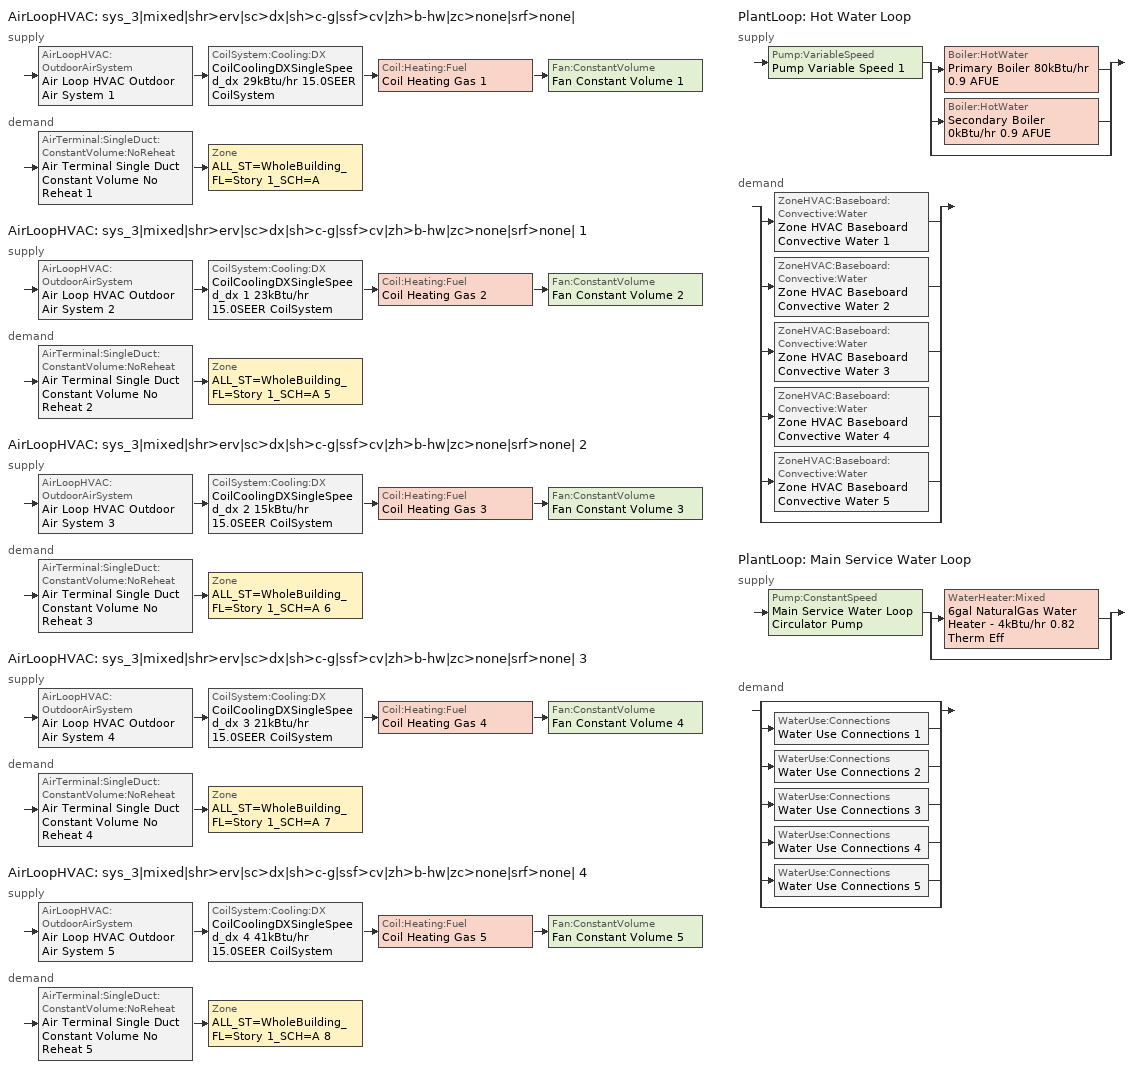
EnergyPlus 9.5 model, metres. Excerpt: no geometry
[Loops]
AirLoopHVAC 'sys_3|mixed|shr>erv|sc>dx|sh>c-g|ssf>cv|zh>b-hw|zc>none|srf>none|'
 supply: AirLoopHVAC:OutdoorAirSystem 'Air Loop HVAC Outdoor Air System 1' > CoilSystem:Cooling:DX 'CoilCoolingDXSingleSpeed_dx 29kBtu/hr 15.0SEER CoilSystem' > Coil:Heating:Fuel 'Coil Heating Gas 1' > Fan:ConstantVolume 'Fan Constant Volume 1'
 demand: AirTerminal:SingleDuct:ConstantVolume:NoReheat 'Air Terminal Single Duct Constant Volume No Reheat 1' > Zone 'ALL_ST=WholeBuilding_FL=Story 1_SCH=A'
AirLoopHVAC 'sys_3|mixed|shr>erv|sc>dx|sh>c-g|ssf>cv|zh>b-hw|zc>none|srf>none| 1'
 supply: AirLoopHVAC:OutdoorAirSystem 'Air Loop HVAC Outdoor Air System 2' > CoilSystem:Cooling:DX 'CoilCoolingDXSingleSpeed_dx 1 23kBtu/hr 15.0SEER CoilSystem' > Coil:Heating:Fuel 'Coil Heating Gas 2' > Fan:ConstantVolume 'Fan Constant Volume 2'
 demand: AirTerminal:SingleDuct:ConstantVolume:NoReheat 'Air Terminal Single Duct Constant Volume No Reheat 2' > Zone 'ALL_ST=WholeBuilding_FL=Story 1_SCH=A 5'
AirLoopHVAC 'sys_3|mixed|shr>erv|sc>dx|sh>c-g|ssf>cv|zh>b-hw|zc>none|srf>none| 2'
 supply: AirLoopHVAC:OutdoorAirSystem 'Air Loop HVAC Outdoor Air System 3' > CoilSystem:Cooling:DX 'CoilCoolingDXSingleSpeed_dx 2 15kBtu/hr 15.0SEER CoilSystem' > Coil:Heating:Fuel 'Coil Heating Gas 3' > Fan:ConstantVolume 'Fan Constant Volume 3'
 demand: AirTerminal:SingleDuct:ConstantVolume:NoReheat 'Air Terminal Single Duct Constant Volume No Reheat 3' > Zone 'ALL_ST=WholeBuilding_FL=Story 1_SCH=A 6'
AirLoopHVAC 'sys_3|mixed|shr>erv|sc>dx|sh>c-g|ssf>cv|zh>b-hw|zc>none|srf>none| 3'
 supply: AirLoopHVAC:OutdoorAirSystem 'Air Loop HVAC Outdoor Air System 4' > CoilSystem:Cooling:DX 'CoilCoolingDXSingleSpeed_dx 3 21kBtu/hr 15.0SEER CoilSystem' > Coil:Heating:Fuel 'Coil Heating Gas 4' > Fan:ConstantVolume 'Fan Constant Volume 4'
 demand: AirTerminal:SingleDuct:ConstantVolume:NoReheat 'Air Terminal Single Duct Constant Volume No Reheat 4' > Zone 'ALL_ST=WholeBuilding_FL=Story 1_SCH=A 7'
AirLoopHVAC 'sys_3|mixed|shr>erv|sc>dx|sh>c-g|ssf>cv|zh>b-hw|zc>none|srf>none| 4'
 supply: AirLoopHVAC:OutdoorAirSystem 'Air Loop HVAC Outdoor Air System 5' > CoilSystem:Cooling:DX 'CoilCoolingDXSingleSpeed_dx 4 41kBtu/hr 15.0SEER CoilSystem' > Coil:Heating:Fuel 'Coil Heating Gas 5' > Fan:ConstantVolume 'Fan Constant Volume 5'
 demand: AirTerminal:SingleDuct:ConstantVolume:NoReheat 'Air Terminal Single Duct Constant Volume No Reheat 5' > Zone 'ALL_ST=WholeBuilding_FL=Story 1_SCH=A 8'
PlantLoop 'Hot Water Loop'
 supply: Pump:VariableSpeed 'Pump Variable Speed 1' > split
  | Boiler:HotWater 'Primary Boiler 80kBtu/hr 0.9 AFUE'
  | Boiler:HotWater 'Secondary Boiler 0kBtu/hr 0.9 AFUE'
  | bypass
 demand: split
  | ZoneHVAC:Baseboard:Convective:Water 'Zone HVAC Baseboard Convective Water 1'
  | ZoneHVAC:Baseboard:Convective:Water 'Zone HVAC Baseboard Convective Water 2'
  | ZoneHVAC:Baseboard:Convective:Water 'Zone HVAC Baseboard Convective Water 3'
  | ZoneHVAC:Baseboard:Convective:Water 'Zone HVAC Baseboard Convective Water 4'
  | ZoneHVAC:Baseboard:Convective:Water 'Zone HVAC Baseboard Convective Water 5'
  | bypass
PlantLoop 'Main Service Water Loop'
 supply: Pump:ConstantSpeed 'Main Service Water Loop Circulator Pump' > split
  | WaterHeater:Mixed '6gal NaturalGas Water Heater - 4kBtu/hr 0.82 Therm Eff'
  | bypass
 demand: split
  | bypass
  | WaterUse:Connections 'Water Use Connections 1'
  | WaterUse:Connections 'Water Use Connections 2'
  | WaterUse:Connections 'Water Use Connections 3'
  | WaterUse:Connections 'Water Use Connections 4'
  | WaterUse:Connections 'Water Use Connections 5'
  | bypass
[ZoneControl:Thermostat] Temperature Difference Between Cutout And Setpoint {deltaC}=0
Name | Zone or ZoneList | Control Type Schedule | Control 1
ALL_ST=WholeBuilding_FL=Story 1_SCH=A Thermostat | ALL_ST=WholeBuilding_FL=Story 1_SCH=A | ALL_ST=WholeBuilding_FL=Story 1_SCH=A Thermostat Schedule | Office WholeBuilding Thermostat 11
ALL_ST=WholeBuilding_FL=Story 1_SCH=A 5 Thermostat | ALL_ST=WholeBuilding_FL=Story 1_SCH=A 5 | ALL_ST=WholeBuilding_FL=Story 1_SCH=A 5 Thermostat Schedule | Office WholeBuilding Thermostat 12
ALL_ST=WholeBuilding_FL=Story 1_SCH=A 6 Thermostat | ALL_ST=WholeBuilding_FL=Story 1_SCH=A 6 | ALL_ST=WholeBuilding_FL=Story 1_SCH=A 6 Thermostat Schedule | Office WholeBuilding Thermostat 13
ALL_ST=WholeBuilding_FL=Story 1_SCH=A 7 Thermostat | ALL_ST=WholeBuilding_FL=Story 1_SCH=A 7 | ALL_ST=WholeBuilding_FL=Story 1_SCH=A 7 Thermostat Schedule | Office WholeBuilding Thermostat 14
ALL_ST=WholeBuilding_FL=Story 1_SCH=A 8 Thermostat | ALL_ST=WholeBuilding_FL=Story 1_SCH=A 8 | ALL_ST=WholeBuilding_FL=Story 1_SCH=A 8 Thermostat Schedule | Office WholeBuilding Thermostat 15
[ThermostatSetpoint:DualSetpoint] Heating Setpoint Temperature Schedule=NECB-A-Thermostat Setpoint-Heating; Cooling Setpoint Temperature Schedule=NECB-A-Thermostat Setpoint-Cooling
Office WholeBuilding Thermostat 11; Office WholeBuilding Thermostat 12; Office WholeBuilding Thermostat 13; Office WholeBuilding Thermostat 14; Office WholeBuilding Thermostat 15
[AirTerminal:SingleDuct:ConstantVolume:NoReheat] Availability Schedule=Always On Discrete; Maximum Air Flow Rate {m3/s}=AutoSize
Air Terminal Single Duct Constant Volume No Reheat 1; Air Terminal Single Duct Constant Volume No Reheat 2; Air Terminal Single Duct Constant Volume No Reheat 3; Air Terminal Single Duct Constant Volume No Reheat 4; Air Terminal Single Duct Constant Volume No Reheat 5
[ZoneHVAC:Baseboard:Convective:Water] Availability Schedule=Always On Discrete; Heating Design Capacity Method=HeatingDesignCapacity; Heating Design Capacity {W}=Autosize; Heating Design Capacity Per Floor Area {W/m2}=0; Fraction of Autosized Heating Design Capacity=0.8; U-Factor Times Area Value {W/K}=Autosize; Maximum Water Flow Rate {m3/s}=Autosize; Convergence Tolerance=0.001
Zone HVAC Baseboard Convective Water 1; Zone HVAC Baseboard Convective Water 2; Zone HVAC Baseboard Convective Water 3; Zone HVAC Baseboard Convective Water 4; Zone HVAC Baseboard Convective Water 5
[Zone equipment]
ALL_ST=WholeBuilding_FL=Story 1_SCH=A: Air Terminal Single Duct Constant Volume No Reheat 1, Zone HVAC Baseboard Convective Water 1
ALL_ST=WholeBuilding_FL=Story 1_SCH=A 5: Air Terminal Single Duct Constant Volume No Reheat 2, Zone HVAC Baseboard Convective Water 2
ALL_ST=WholeBuilding_FL=Story 1_SCH=A 6: Air Terminal Single Duct Constant Volume No Reheat 3, Zone HVAC Baseboard Convective Water 3
ALL_ST=WholeBuilding_FL=Story 1_SCH=A 7: Air Terminal Single Duct Constant Volume No Reheat 4, Zone HVAC Baseboard Convective Water 4
ALL_ST=WholeBuilding_FL=Story 1_SCH=A 8: Air Terminal Single Duct Constant Volume No Reheat 5, Zone HVAC Baseboard Convective Water 5
[Sizing:Zone] Zone Cooling Design Supply Air Temperature Input Method=TemperatureDifference; Zone Cooling Design Supply Air Temperature {C}=14; Zone Cooling Design Supply Air Temperature Difference {deltaC}=11; Zone Heating Design Supply Air Temperature Input Method=TemperatureDifference; Zone Heating Design Supply Air Temperature {C}=40; Zone Heating Design Supply Air Temperature Difference {deltaC}=21; Zone Cooling Design Supply Air Humidity Ratio {kgWater/kgDryAir}=0.0085; Zone Heating Design Supply Air Humidity Ratio {kgWater/kgDryAir}=0.008; Design Specification Outdoor Air Object=Office WholeBuilding Ventilation; Zone Heating Sizing Factor=1.3; Zone Cooling Sizing Factor=1.1; Cooling Design Air Flow Method=DesignDay; Cooling Design Air Flow Rate {m3/s}=0; Cooling Minimum Air Flow per Zone Floor Area {m3/s-m2}=0.000762; Cooling Minimum Air Flow {m3/s}=0; Cooling Minimum Air Flow Fraction=0; Heating Design Air Flow Method=DesignDay; Heating Design Air Flow Rate {m3/s}=0; Heating Maximum Air Flow per Zone Floor Area {m3/s-m2}=0.002032; Heating Maximum Air Flow {m3/s}=0.141576; Heating Maximum Air Flow Fraction=0.3; Account for Dedicated Outdoor Air System=No
ALL_ST=WholeBuilding_FL=Story 1_SCH=A; ALL_ST=WholeBuilding_FL=Story 1_SCH=A 5; ALL_ST=WholeBuilding_FL=Story 1_SCH=A 6; ALL_ST=WholeBuilding_FL=Story 1_SCH=A 7; ALL_ST=WholeBuilding_FL=Story 1_SCH=A 8
[Controller:MechanicalVentilation] Demand Controlled Ventilation=No; System Outdoor Air Method=ZoneSum; Design Specification Outdoor Air Object Name 1=Office WholeBuilding Ventilation
Name | Availability Schedule | Zone or ZoneList Name 1
Controller Mechanical Ventilation 1 | sys_3|mixed|shr>none|sc>dx|sh>c-g|ssf>cv|zh>b-hw|zc>none|srf>none| Occ Sch | ALL_ST=WholeBuilding_FL=Story 1_SCH=A
Controller Mechanical Ventilation 2 | sys_3|mixed|shr>none|sc>dx|sh>c-g|ssf>cv|zh>b-hw|zc>none|srf>none| 1 Occ Sch | ALL_ST=WholeBuilding_FL=Story 1_SCH=A 5
Controller Mechanical Ventilation 3 | sys_3|mixed|shr>none|sc>dx|sh>c-g|ssf>cv|zh>b-hw|zc>none|srf>none| 2 Occ Sch | ALL_ST=WholeBuilding_FL=Story 1_SCH=A 6
Controller Mechanical Ventilation 4 | sys_3|mixed|shr>none|sc>dx|sh>c-g|ssf>cv|zh>b-hw|zc>none|srf>none| 3 Occ Sch | ALL_ST=WholeBuilding_FL=Story 1_SCH=A 7
Controller Mechanical Ventilation 5 | sys_3|mixed|shr>none|sc>dx|sh>c-g|ssf>cv|zh>b-hw|zc>none|srf>none| 4 Occ Sch | ALL_ST=WholeBuilding_FL=Story 1_SCH=A 8
[DesignSpecification:OutdoorAir]
Office WholeBuilding Ventilation: Outdoor Air Method=Sum; Outdoor Air Flow per Person {m3/s-person}=0.00235974; Outdoor Air Flow per Zone Floor Area {m3/s-m2}=0.0003048; Outdoor Air Flow per Zone {m3/s}=0; Outdoor Air Flow Air Changes per Hour {1/hr}=0
[AirLoopHVAC] Design Supply Air Flow Rate {m3/s}=AutoSize; Design Return Air Flow Fraction of Supply Air Flow=1
sys_3|mixed|shr>erv|sc>dx|sh>c-g|ssf>cv|zh>b-hw|zc>none|srf>none|; sys_3|mixed|shr>erv|sc>dx|sh>c-g|ssf>cv|zh>b-hw|zc>none|srf>none| 1; sys_3|mixed|shr>erv|sc>dx|sh>c-g|ssf>cv|zh>b-hw|zc>none|srf>none| 2; sys_3|mixed|shr>erv|sc>dx|sh>c-g|ssf>cv|zh>b-hw|zc>none|srf>none| 3; sys_3|mixed|shr>erv|sc>dx|sh>c-g|ssf>cv|zh>b-hw|zc>none|srf>none| 4
[Sizing:System] Type of Load to Size On=Sensible; Design Outdoor Air Flow Rate {m3/s}=Autosize; Central Heating Maximum System Air Flow Ratio=1; Preheat Design Temperature {C}=7; Preheat Design Humidity Ratio {kgWater/kgDryAir}=0.008; Precool Design Temperature {C}=13; Precool Design Humidity Ratio {kgWater/kgDryAir}=0.008; Central Cooling Design Supply Air Temperature {C}=13; Central Heating Design Supply Air Temperature {C}=43; Type of Zone Sum to Use=NonCoincident; 100% Outdoor Air in Cooling=No; 100% Outdoor Air in Heating=No; Central Cooling Design Supply Air Humidity Ratio {kgWater/kgDryAir}=0.0085; Central Heating Design Supply Air Humidity Ratio {kgWater/kgDryAir}=0.008; Cooling Supply Air Flow Rate Method=DesignDay; Cooling Supply Air Flow Rate {m3/s}=0; Cooling Supply Air Flow Rate Per Floor Area {m3/s-m2}=0.00996765; Cooling Fraction of Autosized Cooling Supply Air Flow Rate=1; Cooling Supply Air Flow Rate Per Unit Cooling Capacity {m3/s-W}=3.94755e-05; Heating Supply Air Flow Rate Method=DesignDay; Heating Supply Air Flow Rate {m3/s}=0; Heating Supply Air Flow Rate Per Floor Area {m3/s-m2}=0.00996765; Heating Fraction of Autosized Heating Supply Air Flow Rate=1; Heating Fraction of Autosized Cooling Supply Air Flow Rate=1; Heating Supply Air Flow Rate Per Unit Heating Capacity {m3/s-W}=3.15882e-05; System Outdoor Air Method=ZoneSum; Zone Maximum Outdoor Air Fraction=1; Cooling Design Capacity Method=CoolingDesignCapacity; Cooling Design Capacity {W}=Autosize; Cooling Design Capacity Per Floor Area {W/m2}=234.7; Fraction of Autosized Cooling Design Capacity=1; Heating Design Capacity Method=HeatingDesignCapacity; Heating Design Capacity {W}=Autosize; Heating Design Capacity Per Floor Area {W/m2}=157; Fraction of Autosized Heating Design Capacity=1; Central Cooling Capacity Control Method=OnOff
sys_3|mixed|shr>erv|sc>dx|sh>c-g|ssf>cv|zh>b-hw|zc>none|srf>none|; sys_3|mixed|shr>erv|sc>dx|sh>c-g|ssf>cv|zh>b-hw|zc>none|srf>none| 1; sys_3|mixed|shr>erv|sc>dx|sh>c-g|ssf>cv|zh>b-hw|zc>none|srf>none| 2; sys_3|mixed|shr>erv|sc>dx|sh>c-g|ssf>cv|zh>b-hw|zc>none|srf>none| 3; sys_3|mixed|shr>erv|sc>dx|sh>c-g|ssf>cv|zh>b-hw|zc>none|srf>none| 4
[Controller:OutdoorAir] Minimum Outdoor Air Flow Rate {m3/s}=Autosize; Maximum Outdoor Air Flow Rate {m3/s}=Autosize; Economizer Control Type=NoEconomizer; Economizer Control Action Type=ModulateFlow; Economizer Maximum Limit Dry-Bulb Temperature {C}=28; Economizer Maximum Limit Enthalpy {J/kg}=64000; Economizer Minimum Limit Dry-Bulb Temperature {C}=-100; Lockout Type=NoLockout; Minimum Limit Type=FixedMinimum; High Humidity Control=No; Control High Indoor Humidity Based on Outdoor Humidity Ratio=Yes; Heat Recovery Bypass Control Type=BypassWhenOAFlowGreaterThanMinimum
Name | Minimum Outdoor Air Schedule | Mechanical Ventilation Controller
Controller Outdoor Air 1 | sys_3|mixed|shr>none|sc>dx|sh>c-g|ssf>cv|zh>b-hw|zc>none|srf>none| Occ Sch | Controller Mechanical Ventilation 1
Controller Outdoor Air 2 | sys_3|mixed|shr>none|sc>dx|sh>c-g|ssf>cv|zh>b-hw|zc>none|srf>none| 1 Occ Sch | Controller Mechanical Ventilation 2
Controller Outdoor Air 3 | sys_3|mixed|shr>none|sc>dx|sh>c-g|ssf>cv|zh>b-hw|zc>none|srf>none| 2 Occ Sch | Controller Mechanical Ventilation 3
Controller Outdoor Air 4 | sys_3|mixed|shr>none|sc>dx|sh>c-g|ssf>cv|zh>b-hw|zc>none|srf>none| 3 Occ Sch | Controller Mechanical Ventilation 4
Controller Outdoor Air 5 | sys_3|mixed|shr>none|sc>dx|sh>c-g|ssf>cv|zh>b-hw|zc>none|srf>none| 4 Occ Sch | Controller Mechanical Ventilation 5
[HeatExchanger:AirToAir:SensibleAndLatent] Availability Schedule=Always On Discrete; Nominal Supply Air Flow Rate {m3/s}=Autosize; Sensible Effectiveness at 100% Heating Air Flow=0.5; Latent Effectiveness at 100% Heating Air Flow=0.5; Sensible Effectiveness at 75% Heating Air Flow=0.5; Latent Effectiveness at 75% Heating Air Flow=0.5; Sensible Effectiveness at 100% Cooling Air Flow=0.5; Latent Effectiveness at 100% Cooling Air Flow=0.5; Sensible Effectiveness at 75% Cooling Air Flow=0.5; Latent Effectiveness at 75% Cooling Air Flow=0.5; Supply Air Outlet Temperature Control=Yes; Heat Exchanger Type=Rotary; Frost Control Type=ExhaustOnly; Threshold Temperature {C}=-23.3; Initial Defrost Time Fraction=0.167; Rate of Defrost Time Fraction Increase {1/K}=1.44; Economizer Lockout=Yes
Name | Nominal Electric Power {W}
sys_3|mixed|shr>none|sc>dx|sh>c-g|ssf>cv|zh>b-hw|zc>none|srf>none| ERV; sys_3|mixed|shr>none|sc>dx|sh>c-g|ssf>cv|zh>b-hw|zc>none|srf>none| 2 ERV | 59.0766
sys_3|mixed|shr>none|sc>dx|sh>c-g|ssf>cv|zh>b-hw|zc>none|srf>none| 1 ERV; sys_3|mixed|shr>none|sc>dx|sh>c-g|ssf>cv|zh>b-hw|zc>none|srf>none| 3 ERV | 53.7721
sys_3|mixed|shr>none|sc>dx|sh>c-g|ssf>cv|zh>b-hw|zc>none|srf>none| 4 ERV | 110.236
[SetpointManager:OutdoorAirPretreat] Control Variable=Temperature; Minimum Setpoint Temperature {C}=-99; Maximum Setpoint Temperature {C}=99; Minimum Setpoint Humidity Ratio {kgWater/kgDryAir}=1e-05; Maximum Setpoint Humidity Ratio {kgWater/kgDryAir}=1
Setpoint Manager Outdoor Air Pretreat 1; Setpoint Manager Outdoor Air Pretreat 2; Setpoint Manager Outdoor Air Pretreat 3; Setpoint Manager Outdoor Air Pretreat 4; Setpoint Manager Outdoor Air Pretreat 5
[SetpointManager:MixedAir] Control Variable=Temperature
Node 28 OS Default SPM; Node 27 OS Default SPM; Node 26 OS Default SPM; Node 41 OS Default SPM; Node 40 OS Default SPM; Node 39 OS Default SPM; Node 55 OS Default SPM; Node 54 OS Default SPM; Node 53 OS Default SPM; Node 69 OS Default SPM; Node 68 OS Default SPM; Node 67 OS Default SPM; Node 83 OS Default SPM; Node 82 OS Default SPM; Node 81 OS Default SPM
[CoilSystem:Cooling:DX] Availability Schedule=Always On Discrete
Name | Cooling Coil
CoilCoolingDXSingleSpeed_dx 29kBtu/hr 15.0SEER CoilSystem | CoilCoolingDXSingleSpeed_dx 29kBtu/hr 15.0SEER
CoilCoolingDXSingleSpeed_dx 1 23kBtu/hr 15.0SEER CoilSystem | CoilCoolingDXSingleSpeed_dx 1 23kBtu/hr 15.0SEER
CoilCoolingDXSingleSpeed_dx 2 15kBtu/hr 15.0SEER CoilSystem | CoilCoolingDXSingleSpeed_dx 2 15kBtu/hr 15.0SEER
CoilCoolingDXSingleSpeed_dx 3 21kBtu/hr 15.0SEER CoilSystem | CoilCoolingDXSingleSpeed_dx 3 21kBtu/hr 15.0SEER
CoilCoolingDXSingleSpeed_dx 4 41kBtu/hr 15.0SEER CoilSystem | CoilCoolingDXSingleSpeed_dx 4 41kBtu/hr 15.0SEER
[Coil:Cooling:DX:SingleSpeed] Availability Schedule=Always On Discrete; Gross Rated Total Cooling Capacity {W}=Autosize; Gross Rated Sensible Heat Ratio=Autosize; Gross Rated Cooling COP {W/W}=4.31058; Rated Air Flow Rate {m3/s}=Autosize; Rated Evaporator Fan Power Per Volume Flow Rate {W/(m3/s)}=773.3; Total Cooling Capacity Function of Temperature Curve=DXCOOL-NECB2011-REF-CAPFT; Total Cooling Capacity Function of Flow Fraction Curve=DXCOOL-NECB2011-REF-CAPFFLOW; Energy Input Ratio Function of Temperature Curve=DXCOOL-NECB2011-REF-COOLEIRFT; Energy Input Ratio Function of Flow Fraction Curve=DXCOOL-NECB2011-REF-COOLEIRFFLOW; Part Load Fraction Correlation Curve=DXCOOL-NECB2011-REF-COOLPLFFPLR; Minimum Outdoor Dry-Bulb Temperature for Compressor Operation {C}=-25; Condenser Type=AirCooled; Evaporative Condenser Effectiveness=0; Evaporative Condenser Air Flow Rate {m3/s}=Autosize; Evaporative Condenser Pump Rated Power Consumption {W}=Autosize; Crankcase Heater Capacity {W}=0; Maximum Outdoor Dry-Bulb Temperature for Crankcase Heater Operation {C}=0; Basin Heater Capacity {W/K}=0; Basin Heater Setpoint Temperature {C}=10
CoilCoolingDXSingleSpeed_dx 29kBtu/hr 15.0SEER; CoilCoolingDXSingleSpeed_dx 1 23kBtu/hr 15.0SEER; CoilCoolingDXSingleSpeed_dx 2 15kBtu/hr 15.0SEER; CoilCoolingDXSingleSpeed_dx 3 21kBtu/hr 15.0SEER; CoilCoolingDXSingleSpeed_dx 4 41kBtu/hr 15.0SEER
[Coil:Heating:Fuel] Availability Schedule=Always On Discrete; Fuel Type=NaturalGas; Burner Efficiency=0.95; Nominal Capacity {W}=AutoSize; Parasitic Electric Load {W}=0; Part Load Fraction Correlation Curve=FURNACE-EFFPLR-NECB2011; Parasitic Fuel Load {W}=0
Coil Heating Gas 1; Coil Heating Gas 2; Coil Heating Gas 3; Coil Heating Gas 4; Coil Heating Gas 5
[Fan:ConstantVolume] Fan Total Efficiency=0.39975; Pressure Rise {Pa}=640; Maximum Flow Rate {m3/s}=AutoSize; Motor Efficiency=0.615; Motor In Airstream Fraction=1
Name | Availability Schedule
Fan Constant Volume 1 | sys_3|mixed|shr>none|sc>dx|sh>c-g|ssf>cv|zh>b-hw|zc>none|srf>none| Occ Sch
Fan Constant Volume 2 | sys_3|mixed|shr>none|sc>dx|sh>c-g|ssf>cv|zh>b-hw|zc>none|srf>none| 1 Occ Sch
Fan Constant Volume 3 | sys_3|mixed|shr>none|sc>dx|sh>c-g|ssf>cv|zh>b-hw|zc>none|srf>none| 2 Occ Sch
Fan Constant Volume 4 | sys_3|mixed|shr>none|sc>dx|sh>c-g|ssf>cv|zh>b-hw|zc>none|srf>none| 3 Occ Sch
Fan Constant Volume 5 | sys_3|mixed|shr>none|sc>dx|sh>c-g|ssf>cv|zh>b-hw|zc>none|srf>none| 4 Occ Sch
[SetpointManager:SingleZone:Reheat] Control Variable=Temperature; Minimum Supply Air Temperature {C}=13; Maximum Supply Air Temperature {C}=43
Name | Control Zone
Setpoint Manager Single Zone Reheat 1 | ALL_ST=WholeBuilding_FL=Story 1_SCH=A
Setpoint Manager Single Zone Reheat 2 | ALL_ST=WholeBuilding_FL=Story 1_SCH=A 5
Setpoint Manager Single Zone Reheat 3 | ALL_ST=WholeBuilding_FL=Story 1_SCH=A 6
Setpoint Manager Single Zone Reheat 4 | ALL_ST=WholeBuilding_FL=Story 1_SCH=A 7
Setpoint Manager Single Zone Reheat 5 | ALL_ST=WholeBuilding_FL=Story 1_SCH=A 8
[PlantLoop] Fluid Type=Water; Maximum Loop Flow Rate {m3/s}=Autosize; Minimum Loop Flow Rate {m3/s}=0; Plant Loop Volume {m3}=Autocalculate; Load Distribution Scheme=Optimal; Plant Loop Demand Calculation Scheme=SingleSetpoint
Name | Plant Equipment Operation Scheme | Maximum Loop Temperature {C} | Minimum Loop Temperature {C}
Hot Water Loop | Hot Water Loop Operation Schemes | 100 | 0
Main Service Water Loop | Main Service Water Loop Operation Schemes | 60 | 10
[Sizing:Plant] Loop Type=Heating; Sizing Option=NonCoincident; Zone Timesteps in Averaging Window=1; Coincident Sizing Factor Mode=None
Name | Design Loop Exit Temperature {C} | Loop Design Temperature Difference {deltaC}
Hot Water Loop | 82 | 16
Main Service Water Loop | 60 | 5
[Pump:VariableSpeed]
Pump Variable Speed 1: Design Maximum Flow Rate {m3/s}=Autosize; Design Pump Head {Pa}=179352; Design Power Consumption {W}=Autosize; Motor Efficiency=0.855; Fraction of Motor Inefficiencies to Fluid Stream=0; Coefficient 1 of the Part Load Performance Curve=0; Coefficient 2 of the Part Load Performance Curve=1; Coefficient 3 of the Part Load Performance Curve=0; Coefficient 4 of the Part Load Performance Curve=0; Design Minimum Flow Rate {m3/s}=0; Pump Control Type=Intermittent; Skin Loss Radiative Fraction=0.5; Design Power Sizing Method=PowerPerFlowPerPressure; Design Electric Power per Unit Flow Rate {W/(m3/s)}=348701.1; Design Shaft Power per Unit Flow Rate per Unit Head {W/((m3/s)-Pa)}=1.28205; Design Minimum Flow Rate Fraction=0
[Boiler:HotWater] Fuel Type=NaturalGas; Nominal Thermal Efficiency=0.9; Design Water Flow Rate {m3/s}=Autosize; Minimum Part Load Ratio=0; Maximum Part Load Ratio=1; Optimum Part Load Ratio=1; Water Outlet Upper Temperature Limit {C}=99; Boiler Flow Mode=ConstantFlow; Parasitic Electric Load {W}=0; Sizing Factor=1
Name | Nominal Capacity {W}
Primary Boiler 80kBtu/hr 0.9 AFUE | 23502.8
Secondary Boiler 0kBtu/hr 0.9 AFUE | 0.001
[SetpointManager:OutdoorAirReset]
Setpoint Manager Outdoor Air Reset 1: Control Variable=Temperature; Setpoint at Outdoor Low Temperature {C}=82; Outdoor Low Temperature {C}=-16; Setpoint at Outdoor High Temperature {C}=60; Outdoor High Temperature {C}=0
[PlantEquipmentOperationSchemes] Control Scheme Object Type 1=PlantEquipmentOperation:HeatingLoad; Control Scheme Schedule Name 1=Always On Discrete
Name | Control Scheme Name 1
Hot Water Loop Operation Schemes | Hot Water Loop Heating Operation Scheme
Main Service Water Loop Operation Schemes | Main Service Water Loop Heating Operation Scheme
[PlantEquipmentOperation:HeatingLoad] Load Range Lower Limit 1 {W}=0; Load Range Upper Limit 1 {W}=1000000000
Name | Range Equipment List Name 1
Hot Water Loop Heating Operation Scheme | Hot Water Loop Heating Equipment List
Main Service Water Loop Heating Operation Scheme | Main Service Water Loop Heating Equipment List
[PlantEquipmentList]
Hot Water Loop Heating Equipment List: Boiler:HotWater, Primary Boiler 80kBtu/hr 0.9 AFUE, Boiler:HotWater, Secondary Boiler 0kBtu/hr 0.9 AFUE
Main Service Water Loop Heating Equipment List: WaterHeater:Mixed, 6gal NaturalGas Water Heater - 4kBtu/hr 0.82 Therm Eff
[Pump:ConstantSpeed]
Main Service Water Loop Circulator Pump: Design Flow Rate {m3/s}=Autosize; Design Pump Head {Pa}=170.404; Design Power Consumption {W}=Autosize; Motor Efficiency=0.7; Fraction of Motor Inefficiencies to Fluid Stream=0; Pump Control Type=Intermittent; Design Power Sizing Method=PowerPerFlowPerPressure; Design Electric Power per Unit Flow Rate {W/(m3/s)}=348701.1; Design Shaft Power per Unit Flow Rate per Unit Head {W-s/m3-Pa}=1.28205
[WaterHeater:Mixed]
6gal NaturalGas Water Heater - 4kBtu/hr 0.82 Therm Eff: Tank Volume {m3}=0.0227151; Setpoint Temperature Schedule=Service Water Loop Temp - 140F; Deadband Temperature Difference {deltaC}=2; Maximum Temperature Limit {C}=60; Heater Control Type=Cycle; Heater Maximum Capacity {W}=1186.86; Heater Ignition Minimum Flow Rate {m3/s}=0; Heater Ignition Delay {s}=0; Heater Fuel Type=NaturalGas; Heater Thermal Efficiency=0.82; Part Load Factor Curve=SWH-EFFFPLR-NECB2011; Off Cycle Parasitic Fuel Consumption Rate {W}=7.77014; Off Cycle Parasitic Fuel Type=NaturalGas; Off Cycle Parasitic Heat Fraction to Tank=0.8; On Cycle Parasitic Fuel Consumption Rate {W}=7.77014; On Cycle Parasitic Fuel Type=NaturalGas; On Cycle Parasitic Heat Fraction to Tank=0; Ambient Temperature Indicator=Schedule; Ambient Temperature Schedule=Water Heater Ambient Temp Schedule - 70.0f; Off Cycle Loss Coefficient to Ambient Temperature {W/K}=0.320314; Off Cycle Loss Fraction to Zone=1; On Cycle Loss Coefficient to Ambient Temperature {W/K}=0.320314; On Cycle Loss Fraction to Zone=1; Use Side Effectiveness=1; Source Side Effectiveness=1; Use Side Design Flow Rate {m3/s}=Autosize; Source Side Design Flow Rate {m3/s}=Autosize; Indirect Water Heating Recovery Time {hr}=1.5; Source Side Flow Control Mode=IndirectHeatPrimarySetpoint
[WaterHeater:Sizing]
6gal NaturalGas Water Heater - 4kBtu/hr 0.82 Therm Eff: Design Mode=PeakDraw; Time Storage Can Meet Peak Draw {hr}=0.538503; Time for Tank Recovery {hr}=0; Nominal Tank Volume for Autosizing Plant Connections {m3}=1
[SetpointManager:Scheduled]
Service hot water setpoint manager: Control Variable=Temperature; Schedule=Service Water Loop Temp - 140F
[WaterUse:Connections] Drain Water Heat Exchanger Type=None; Drain Water Heat Exchanger Destination=Plant
Name | Water Use Equipment Name 1
Water Use Connections 1 | Story 1 core space Service Water Use 0.06gal/min
Water Use Connections 2 | Story 1 east perimeter space Service Water Use 0.0gal/min
Water Use Connections 3 | Story 1 north perimeter space Service Water Use 0.01gal/min
Water Use Connections 4 | Story 1 south perimeter space Service Water Use 0.01gal/min
Water Use Connections 5 | Story 1 west perimeter space Service Water Use 0.0gal/min
[WaterUse:Equipment] Flow Rate Fraction Schedule=NECB-A-Service Water Heating
Name | Peak Flow Rate {m3/s} | Target Temperature Schedule | Zone | Sensible Fraction Schedule | Latent Fraction Schedule
Story 1 core space Service Water Use 0.06gal/min | 4.0208e-06 | Schedule Ruleset 5 | ALL_ST=WholeBuilding_FL=Story 1_SCH=A 8 | Schedule Ruleset 3 | Schedule Ruleset 4
Story 1 east perimeter space Service Water Use 0.0gal/min | 2.51792e-07 | Schedule Ruleset 8 | ALL_ST=WholeBuilding_FL=Story 1_SCH=A 7 | Schedule Ruleset 6 | Schedule Ruleset 7
Story 1 north perimeter space Service Water Use 0.01gal/min | 6.05874e-07 | Schedule Ruleset 11 | ALL_ST=WholeBuilding_FL=Story 1_SCH=A 6 | Schedule Ruleset 9 | Schedule Ruleset 10
Story 1 south perimeter space Service Water Use 0.01gal/min | 6.05874e-07 | Schedule Ruleset 14 | ALL_ST=WholeBuilding_FL=Story 1_SCH=A | Schedule Ruleset 12 | Schedule Ruleset 13
Story 1 west perimeter space Service Water Use 0.0gal/min | 2.51792e-07 | Schedule Ruleset 17 | ALL_ST=WholeBuilding_FL=Story 1_SCH=A 5 | Schedule Ruleset 15 | Schedule Ruleset 16
[Schedule:Compact]
ALL_ST=WholeBuilding_FL=Story 1_SCH=A Thermostat Schedule; ALL_ST=WholeBuilding_FL=Story 1_SCH=A 5 Thermostat Schedule; ALL_ST=WholeBuilding_FL=Story 1_SCH=A 6 Thermostat Schedule; ALL_ST=WholeBuilding_FL=Story 1_SCH=A 7 Thermostat Schedule; ALL_ST=WholeBuilding_FL=Story 1_SCH=A 8 Thermostat Schedule: Through: 12/31, For: AllDays, Until: 24:00, 4
[Schedule:Day:Interval]
NECB-A-Thermostat Setpoint-Heating Sun|Hol Day; NECB-A-Thermostat Setpoint-Heating Sat Day: No, 24:00, 18
NECB-A-Thermostat Setpoint-Heating Default|Wkdy Day; NECB-A-Thermostat Setpoint-Heating Default: No, 06:00, 18, 07:00, 20, 21:00, 22, 24:00, 18
NECB-A-Thermostat Setpoint-Cooling Sun|Hol Day; NECB-A-Thermostat Setpoint-Cooling Sat Day: No, 24:00, 35
NECB-A-Thermostat Setpoint-Cooling Default|Wkdy Day; NECB-A-Thermostat Setpoint-Cooling Default: No, 06:00, 35, 21:00, 24, 24:00, 35
sys_3|mixed|shr>none|sc>dx|sh>c-g|ssf>cv|zh>b-hw|zc>none|srf>none| Occ Sch Sunday; sys_3|mixed|shr>none|sc>dx|sh>c-g|ssf>cv|zh>b-hw|zc>none|srf>none| 1 Occ Sch Sunday; sys_3|mixed|shr>none|sc>dx|sh>c-g|ssf>cv|zh>b-hw|zc>none|srf>none| 2 Occ Sch Sunday; sys_3|mixed|shr>none|sc>dx|sh>c-g|ssf>cv|zh>b-hw|zc>none|srf>none| 3 Occ Sch Sunday; sys_3|mixed|shr>none|sc>dx|sh>c-g|ssf>cv|zh>b-hw|zc>none|srf>none| 4 Occ Sch Sunday: No, 24:00, 0
sys_3|mixed|shr>none|sc>dx|sh>c-g|ssf>cv|zh>b-hw|zc>none|srf>none| Occ Sch Default; sys_3|mixed|shr>none|sc>dx|sh>c-g|ssf>cv|zh>b-hw|zc>none|srf>none| 1 Occ Sch Default; sys_3|mixed|shr>none|sc>dx|sh>c-g|ssf>cv|zh>b-hw|zc>none|srf>none| 2 Occ Sch Default; sys_3|mixed|shr>none|sc>dx|sh>c-g|ssf>cv|zh>b-hw|zc>none|srf>none| 3 Occ Sch Default; sys_3|mixed|shr>none|sc>dx|sh>c-g|ssf>cv|zh>b-hw|zc>none|srf>none| 4 Occ Sch Default: No, 08:00, 0, 19:00, 1, 24:00, 0
sys_3|mixed|shr>none|sc>dx|sh>c-g|ssf>cv|zh>b-hw|zc>none|srf>none| Occ Sch Summer Design Day; sys_3|mixed|shr>none|sc>dx|sh>c-g|ssf>cv|zh>b-hw|zc>none|srf>none| Occ Sch Winter Design Day; sys_3|mixed|shr>none|sc>dx|sh>c-g|ssf>cv|zh>b-hw|zc>none|srf>none| 1 Occ Sch Summer Design Day; sys_3|mixed|shr>none|sc>dx|sh>c-g|ssf>cv|zh>b-hw|zc>none|srf>none| 1 Occ Sch Winter Design Day; sys_3|mixed|shr>none|sc>dx|sh>c-g|ssf>cv|zh>b-hw|zc>none|srf>none| 2 Occ Sch Summer Design Day; sys_3|mixed|shr>none|sc>dx|sh>c-g|ssf>cv|zh>b-hw|zc>none|srf>none| 2 Occ Sch Winter Design Day; sys_3|mixed|shr>none|sc>dx|sh>c-g|ssf>cv|zh>b-hw|zc>none|srf>none| 3 Occ Sch Summer Design Day; sys_3|mixed|shr>none|sc>dx|sh>c-g|ssf>cv|zh>b-hw|zc>none|srf>none| 3 Occ Sch Winter Design Day; sys_3|mixed|shr>none|sc>dx|sh>c-g|ssf>cv|zh>b-hw|zc>none|srf>none| 4 Occ Sch Summer Design Day; sys_3|mixed|shr>none|sc>dx|sh>c-g|ssf>cv|zh>b-hw|zc>none|srf>none| 4 Occ Sch Winter Design Day: No, 24:00, 1
NECB-A-Service Water Heating Default; NECB-A-Service Water Heating Default|Wkdy Day: No, 07:00, 0.05, 08:00, 0.1, 10:00, 0.5, 16:00, 0.9, 17:00, 0.7, 18:00, 0.5, 19:00, 0.3, 22:00, 0.2, 24:00, 0.05
NECB-A-Service Water Heating Sat Day; NECB-A-Service Water Heating Sun|Hol Day; Schedule Day 11; Schedule Day 14; Schedule Day 17; Schedule Day 20; Schedule Day 33: No, 24:00, 0.05
Schedule Day 10; Schedule Day 13; Schedule Day 16; Schedule Day 19; Schedule Day 22: No, 24:00, 0.2
Schedule Day 12; Schedule Day 15; Schedule Day 18; Schedule Day 21; Schedule Day 34; Service Water Loop Temp - 140F Default: No, 24:00, 60
Water Heater Ambient Temp Schedule - 70.0f Default: No, 24:00, 21.1111
[Schedule:Week:Daily]
NECB-A-Thermostat Setpoint-Heating Week Rule - Jan1-Dec31: NECB-A-Thermostat Setpoint-Heating Sun|Hol Day, NECB-A-Thermostat Setpoint-Heating Default|Wkdy Day, NECB-A-Thermostat Setpoint-Heating Default|Wkdy Day, NECB-A-Thermostat Setpoint-Heating Default|Wkdy Day, NECB-A-Thermostat Setpoint-Heating Default|Wkdy Day, NECB-A-Thermostat Setpoint-Heating Default|Wkdy Day, NECB-A-Thermostat Setpoint-Heating Sat Day, NECB-A-Thermostat Setpoint-Heating Default, NECB-A-Thermostat Setpoint-Heating Default, NECB-A-Thermostat Setpoint-Heating Default, NECB-A-Thermostat Setpoint-Heating Default, NECB-A-Thermostat Setpoint-Heating Default
NECB-A-Thermostat Setpoint-Cooling Week Rule - Jan1-Dec31: NECB-A-Thermostat Setpoint-Cooling Sun|Hol Day, NECB-A-Thermostat Setpoint-Cooling Default|Wkdy Day, NECB-A-Thermostat Setpoint-Cooling Default|Wkdy Day, NECB-A-Thermostat Setpoint-Cooling Default|Wkdy Day, NECB-A-Thermostat Setpoint-Cooling Default|Wkdy Day, NECB-A-Thermostat Setpoint-Cooling Default|Wkdy Day, NECB-A-Thermostat Setpoint-Cooling Sat Day, NECB-A-Thermostat Setpoint-Cooling Default, NECB-A-Thermostat Setpoint-Cooling Default, NECB-A-Thermostat Setpoint-Cooling Default, NECB-A-Thermostat Setpoint-Cooling Default, NECB-A-Thermostat Setpoint-Cooling Default
sys_3|mixed|shr>none|sc>dx|sh>c-g|ssf>cv|zh>b-hw|zc>none|srf>none| Occ Sch Week Rule - Jan1-Dec31: sys_3|mixed|shr>none|sc>dx|sh>c-g|ssf>cv|zh>b-hw|zc>none|srf>none| Occ Sch Sunday, sys_3|mixed|shr>none|sc>dx|sh>c-g|ssf>cv|zh>b-hw|zc>none|srf>none| Occ Sch Default, sys_3|mixed|shr>none|sc>dx|sh>c-g|ssf>cv|zh>b-hw|zc>none|srf>none| Occ Sch Default, sys_3|mixed|shr>none|sc>dx|sh>c-g|ssf>cv|zh>b-hw|zc>none|srf>none| Occ Sch Default, sys_3|mixed|shr>none|sc>dx|sh>c-g|ssf>cv|zh>b-hw|zc>none|srf>none| Occ Sch Default, sys_3|mixed|shr>none|sc>dx|sh>c-g|ssf>cv|zh>b-hw|zc>none|srf>none| Occ Sch Default, sys_3|mixed|shr>none|sc>dx|sh>c-g|ssf>cv|zh>b-hw|zc>none|srf>none| Occ Sch Sunday, sys_3|mixed|shr>none|sc>dx|sh>c-g|ssf>cv|zh>b-hw|zc>none|srf>none| Occ Sch Default, sys_3|mixed|shr>none|sc>dx|sh>c-g|ssf>cv|zh>b-hw|zc>none|srf>none| Occ Sch Summer Design Day, sys_3|mixed|shr>none|sc>dx|sh>c-g|ssf>cv|zh>b-hw|zc>none|srf>none| Occ Sch Winter Design Day, sys_3|mixed|shr>none|sc>dx|sh>c-g|ssf>cv|zh>b-hw|zc>none|srf>none| Occ Sch Default, sys_3|mixed|shr>none|sc>dx|sh>c-g|ssf>cv|zh>b-hw|zc>none|srf>none| Occ Sch Default
sys_3|mixed|shr>none|sc>dx|sh>c-g|ssf>cv|zh>b-hw|zc>none|srf>none| 1 Occ Sch Week Rule - Jan1-Dec31: sys_3|mixed|shr>none|sc>dx|sh>c-g|ssf>cv|zh>b-hw|zc>none|srf>none| 1 Occ Sch Sunday, sys_3|mixed|shr>none|sc>dx|sh>c-g|ssf>cv|zh>b-hw|zc>none|srf>none| 1 Occ Sch Default, sys_3|mixed|shr>none|sc>dx|sh>c-g|ssf>cv|zh>b-hw|zc>none|srf>none| 1 Occ Sch Default, sys_3|mixed|shr>none|sc>dx|sh>c-g|ssf>cv|zh>b-hw|zc>none|srf>none| 1 Occ Sch Default, sys_3|mixed|shr>none|sc>dx|sh>c-g|ssf>cv|zh>b-hw|zc>none|srf>none| 1 Occ Sch Default, sys_3|mixed|shr>none|sc>dx|sh>c-g|ssf>cv|zh>b-hw|zc>none|srf>none| 1 Occ Sch Default, sys_3|mixed|shr>none|sc>dx|sh>c-g|ssf>cv|zh>b-hw|zc>none|srf>none| 1 Occ Sch Sunday, sys_3|mixed|shr>none|sc>dx|sh>c-g|ssf>cv|zh>b-hw|zc>none|srf>none| 1 Occ Sch Default, sys_3|mixed|shr>none|sc>dx|sh>c-g|ssf>cv|zh>b-hw|zc>none|srf>none| 1 Occ Sch Summer Design Day, sys_3|mixed|shr>none|sc>dx|sh>c-g|ssf>cv|zh>b-hw|zc>none|srf>none| 1 Occ Sch Winter Design Day, sys_3|mixed|shr>none|sc>dx|sh>c-g|ssf>cv|zh>b-hw|zc>none|srf>none| 1 Occ Sch Default, sys_3|mixed|shr>none|sc>dx|sh>c-g|ssf>cv|zh>b-hw|zc>none|srf>none| 1 Occ Sch Default
sys_3|mixed|shr>none|sc>dx|sh>c-g|ssf>cv|zh>b-hw|zc>none|srf>none| 2 Occ Sch Week Rule - Jan1-Dec31: sys_3|mixed|shr>none|sc>dx|sh>c-g|ssf>cv|zh>b-hw|zc>none|srf>none| 2 Occ Sch Sunday, sys_3|mixed|shr>none|sc>dx|sh>c-g|ssf>cv|zh>b-hw|zc>none|srf>none| 2 Occ Sch Default, sys_3|mixed|shr>none|sc>dx|sh>c-g|ssf>cv|zh>b-hw|zc>none|srf>none| 2 Occ Sch Default, sys_3|mixed|shr>none|sc>dx|sh>c-g|ssf>cv|zh>b-hw|zc>none|srf>none| 2 Occ Sch Default, sys_3|mixed|shr>none|sc>dx|sh>c-g|ssf>cv|zh>b-hw|zc>none|srf>none| 2 Occ Sch Default, sys_3|mixed|shr>none|sc>dx|sh>c-g|ssf>cv|zh>b-hw|zc>none|srf>none| 2 Occ Sch Default, sys_3|mixed|shr>none|sc>dx|sh>c-g|ssf>cv|zh>b-hw|zc>none|srf>none| 2 Occ Sch Sunday, sys_3|mixed|shr>none|sc>dx|sh>c-g|ssf>cv|zh>b-hw|zc>none|srf>none| 2 Occ Sch Default, sys_3|mixed|shr>none|sc>dx|sh>c-g|ssf>cv|zh>b-hw|zc>none|srf>none| 2 Occ Sch Summer Design Day, sys_3|mixed|shr>none|sc>dx|sh>c-g|ssf>cv|zh>b-hw|zc>none|srf>none| 2 Occ Sch Winter Design Day, sys_3|mixed|shr>none|sc>dx|sh>c-g|ssf>cv|zh>b-hw|zc>none|srf>none| 2 Occ Sch Default, sys_3|mixed|shr>none|sc>dx|sh>c-g|ssf>cv|zh>b-hw|zc>none|srf>none| 2 Occ Sch Default
sys_3|mixed|shr>none|sc>dx|sh>c-g|ssf>cv|zh>b-hw|zc>none|srf>none| 3 Occ Sch Week Rule - Jan1-Dec31: sys_3|mixed|shr>none|sc>dx|sh>c-g|ssf>cv|zh>b-hw|zc>none|srf>none| 3 Occ Sch Sunday, sys_3|mixed|shr>none|sc>dx|sh>c-g|ssf>cv|zh>b-hw|zc>none|srf>none| 3 Occ Sch Default, sys_3|mixed|shr>none|sc>dx|sh>c-g|ssf>cv|zh>b-hw|zc>none|srf>none| 3 Occ Sch Default, sys_3|mixed|shr>none|sc>dx|sh>c-g|ssf>cv|zh>b-hw|zc>none|srf>none| 3 Occ Sch Default, sys_3|mixed|shr>none|sc>dx|sh>c-g|ssf>cv|zh>b-hw|zc>none|srf>none| 3 Occ Sch Default, sys_3|mixed|shr>none|sc>dx|sh>c-g|ssf>cv|zh>b-hw|zc>none|srf>none| 3 Occ Sch Default, sys_3|mixed|shr>none|sc>dx|sh>c-g|ssf>cv|zh>b-hw|zc>none|srf>none| 3 Occ Sch Sunday, sys_3|mixed|shr>none|sc>dx|sh>c-g|ssf>cv|zh>b-hw|zc>none|srf>none| 3 Occ Sch Default, sys_3|mixed|shr>none|sc>dx|sh>c-g|ssf>cv|zh>b-hw|zc>none|srf>none| 3 Occ Sch Summer Design Day, sys_3|mixed|shr>none|sc>dx|sh>c-g|ssf>cv|zh>b-hw|zc>none|srf>none| 3 Occ Sch Winter Design Day, sys_3|mixed|shr>none|sc>dx|sh>c-g|ssf>cv|zh>b-hw|zc>none|srf>none| 3 Occ Sch Default, sys_3|mixed|shr>none|sc>dx|sh>c-g|ssf>cv|zh>b-hw|zc>none|srf>none| 3 Occ Sch Default
sys_3|mixed|shr>none|sc>dx|sh>c-g|ssf>cv|zh>b-hw|zc>none|srf>none| 4 Occ Sch Week Rule - Jan1-Dec31: sys_3|mixed|shr>none|sc>dx|sh>c-g|ssf>cv|zh>b-hw|zc>none|srf>none| 4 Occ Sch Sunday, sys_3|mixed|shr>none|sc>dx|sh>c-g|ssf>cv|zh>b-hw|zc>none|srf>none| 4 Occ Sch Default, sys_3|mixed|shr>none|sc>dx|sh>c-g|ssf>cv|zh>b-hw|zc>none|srf>none| 4 Occ Sch Default, sys_3|mixed|shr>none|sc>dx|sh>c-g|ssf>cv|zh>b-hw|zc>none|srf>none| 4 Occ Sch Default, sys_3|mixed|shr>none|sc>dx|sh>c-g|ssf>cv|zh>b-hw|zc>none|srf>none| 4 Occ Sch Default, sys_3|mixed|shr>none|sc>dx|sh>c-g|ssf>cv|zh>b-hw|zc>none|srf>none| 4 Occ Sch Default, sys_3|mixed|shr>none|sc>dx|sh>c-g|ssf>cv|zh>b-hw|zc>none|srf>none| 4 Occ Sch Sunday, sys_3|mixed|shr>none|sc>dx|sh>c-g|ssf>cv|zh>b-hw|zc>none|srf>none| 4 Occ Sch Default, sys_3|mixed|shr>none|sc>dx|sh>c-g|ssf>cv|zh>b-hw|zc>none|srf>none| 4 Occ Sch Summer Design Day, sys_3|mixed|shr>none|sc>dx|sh>c-g|ssf>cv|zh>b-hw|zc>none|srf>none| 4 Occ Sch Winter Design Day, sys_3|mixed|shr>none|sc>dx|sh>c-g|ssf>cv|zh>b-hw|zc>none|srf>none| 4 Occ Sch Default, sys_3|mixed|shr>none|sc>dx|sh>c-g|ssf>cv|zh>b-hw|zc>none|srf>none| 4 Occ Sch Default
NECB-A-Service Water Heating Week Rule - Jan1-Dec31: NECB-A-Service Water Heating Sun|Hol Day, NECB-A-Service Water Heating Default|Wkdy Day, NECB-A-Service Water Heating Default|Wkdy Day, NECB-A-Service Water Heating Default|Wkdy Day, NECB-A-Service Water Heating Default|Wkdy Day, NECB-A-Service Water Heating Default|Wkdy Day, NECB-A-Service Water Heating Sat Day, NECB-A-Service Water Heating Default, NECB-A-Service Water Heating Default, NECB-A-Service Water Heating Default, NECB-A-Service Water Heating Default, NECB-A-Service Water Heating Default
Schedule Ruleset 10 Week Rule - Jan1-Dec31: Schedule Day 17, Schedule Day 17, Schedule Day 17, Schedule Day 17, Schedule Day 17, Schedule Day 17, Schedule Day 17, Schedule Day 17, Schedule Day 17, Schedule Day 17, Schedule Day 17, Schedule Day 17
Schedule Ruleset 11 Week Rule - Jan1-Dec31: Schedule Day 18, Schedule Day 18, Schedule Day 18, Schedule Day 18, Schedule Day 18, Schedule Day 18, Schedule Day 18, Schedule Day 18, Schedule Day 18, Schedule Day 18, Schedule Day 18, Schedule Day 18
Schedule Ruleset 12 Week Rule - Jan1-Dec31: Schedule Day 19, Schedule Day 19, Schedule Day 19, Schedule Day 19, Schedule Day 19, Schedule Day 19, Schedule Day 19, Schedule Day 19, Schedule Day 19, Schedule Day 19, Schedule Day 19, Schedule Day 19
Schedule Ruleset 13 Week Rule - Jan1-Dec31: Schedule Day 20, Schedule Day 20, Schedule Day 20, Schedule Day 20, Schedule Day 20, Schedule Day 20, Schedule Day 20, Schedule Day 20, Schedule Day 20, Schedule Day 20, Schedule Day 20, Schedule Day 20
Schedule Ruleset 14 Week Rule - Jan1-Dec31: Schedule Day 21, Schedule Day 21, Schedule Day 21, Schedule Day 21, Schedule Day 21, Schedule Day 21, Schedule Day 21, Schedule Day 21, Schedule Day 21, Schedule Day 21, Schedule Day 21, Schedule Day 21
Schedule Ruleset 15 Week Rule - Jan1-Dec31: Schedule Day 22, Schedule Day 22, Schedule Day 22, Schedule Day 22, Schedule Day 22, Schedule Day 22, Schedule Day 22, Schedule Day 22, Schedule Day 22, Schedule Day 22, Schedule Day 22, Schedule Day 22
Schedule Ruleset 16 Week Rule - Jan1-Dec31: Schedule Day 33, Schedule Day 33, Schedule Day 33, Schedule Day 33, Schedule Day 33, Schedule Day 33, Schedule Day 33, Schedule Day 33, Schedule Day 33, Schedule Day 33, Schedule Day 33, Schedule Day 33
Schedule Ruleset 17 Week Rule - Jan1-Dec31: Schedule Day 34, Schedule Day 34, Schedule Day 34, Schedule Day 34, Schedule Day 34, Schedule Day 34, Schedule Day 34, Schedule Day 34, Schedule Day 34, Schedule Day 34, Schedule Day 34, Schedule Day 34
Schedule Ruleset 3 Week Rule - Jan1-Dec31: Schedule Day 10, Schedule Day 10, Schedule Day 10, Schedule Day 10, Schedule Day 10, Schedule Day 10, Schedule Day 10, Schedule Day 10, Schedule Day 10, Schedule Day 10, Schedule Day 10, Schedule Day 10
Schedule Ruleset 4 Week Rule - Jan1-Dec31: Schedule Day 11, Schedule Day 11, Schedule Day 11, Schedule Day 11, Schedule Day 11, Schedule Day 11, Schedule Day 11, Schedule Day 11, Schedule Day 11, Schedule Day 11, Schedule Day 11, Schedule Day 11
Schedule Ruleset 5 Week Rule - Jan1-Dec31: Schedule Day 12, Schedule Day 12, Schedule Day 12, Schedule Day 12, Schedule Day 12, Schedule Day 12, Schedule Day 12, Schedule Day 12, Schedule Day 12, Schedule Day 12, Schedule Day 12, Schedule Day 12
Schedule Ruleset 6 Week Rule - Jan1-Dec31: Schedule Day 13, Schedule Day 13, Schedule Day 13, Schedule Day 13, Schedule Day 13, Schedule Day 13, Schedule Day 13, Schedule Day 13, Schedule Day 13, Schedule Day 13, Schedule Day 13, Schedule Day 13
Schedule Ruleset 7 Week Rule - Jan1-Dec31: Schedule Day 14, Schedule Day 14, Schedule Day 14, Schedule Day 14, Schedule Day 14, Schedule Day 14, Schedule Day 14, Schedule Day 14, Schedule Day 14, Schedule Day 14, Schedule Day 14, Schedule Day 14
Schedule Ruleset 8 Week Rule - Jan1-Dec31: Schedule Day 15, Schedule Day 15, Schedule Day 15, Schedule Day 15, Schedule Day 15, Schedule Day 15, Schedule Day 15, Schedule Day 15, Schedule Day 15, Schedule Day 15, Schedule Day 15, Schedule Day 15
Schedule Ruleset 9 Week Rule - Jan1-Dec31: Schedule Day 16, Schedule Day 16, Schedule Day 16, Schedule Day 16, Schedule Day 16, Schedule Day 16, Schedule Day 16, Schedule Day 16, Schedule Day 16, Schedule Day 16, Schedule Day 16, Schedule Day 16
Service Water Loop Temp - 140F Week Rule - Jan1-Dec31: Service Water Loop Temp - 140F Default, Service Water Loop Temp - 140F Default, Service Water Loop Temp - 140F Default, Service Water Loop Temp - 140F Default, Service Water Loop Temp - 140F Default, Service Water Loop Temp - 140F Default, Service Water Loop Temp - 140F Default, Service Water Loop Temp - 140F Default, Service Water Loop Temp - 140F Default, Service Water Loop Temp - 140F Default, Service Water Loop Temp - 140F Default, Service Water Loop Temp - 140F Default
Water Heater Ambient Temp Schedule - 70.0f Week Rule - Jan1-Dec31: Water Heater Ambient Temp Schedule - 70.0f Default, Water Heater Ambient Temp Schedule - 70.0f Default, Water Heater Ambient Temp Schedule - 70.0f Default, Water Heater Ambient Temp Schedule - 70.0f Default, Water Heater Ambient Temp Schedule - 70.0f Default, Water Heater Ambient Temp Schedule - 70.0f Default, Water Heater Ambient Temp Schedule - 70.0f Default, Water Heater Ambient Temp Schedule - 70.0f Default, Water Heater Ambient Temp Schedule - 70.0f Default, Water Heater Ambient Temp Schedule - 70.0f Default, Water Heater Ambient Temp Schedule - 70.0f Default, Water Heater Ambient Temp Schedule - 70.0f Default
[Schedule:Year]
NECB-A-Thermostat Setpoint-Heating: NECB-A-Thermostat Setpoint-Heating Week Rule - Jan1-Dec31, 1, 1, 12, 31
NECB-A-Thermostat Setpoint-Cooling: NECB-A-Thermostat Setpoint-Cooling Week Rule - Jan1-Dec31, 1, 1, 12, 31
sys_3|mixed|shr>none|sc>dx|sh>c-g|ssf>cv|zh>b-hw|zc>none|srf>none| Occ Sch: sys_3|mixed|shr>none|sc>dx|sh>c-g|ssf>cv|zh>b-hw|zc>none|srf>none| Occ Sch Week Rule - Jan1-Dec31, 1, 1, 12, 31
sys_3|mixed|shr>none|sc>dx|sh>c-g|ssf>cv|zh>b-hw|zc>none|srf>none| 1 Occ Sch: sys_3|mixed|shr>none|sc>dx|sh>c-g|ssf>cv|zh>b-hw|zc>none|srf>none| 1 Occ Sch Week Rule - Jan1-Dec31, 1, 1, 12, 31
sys_3|mixed|shr>none|sc>dx|sh>c-g|ssf>cv|zh>b-hw|zc>none|srf>none| 2 Occ Sch: sys_3|mixed|shr>none|sc>dx|sh>c-g|ssf>cv|zh>b-hw|zc>none|srf>none| 2 Occ Sch Week Rule - Jan1-Dec31, 1, 1, 12, 31
sys_3|mixed|shr>none|sc>dx|sh>c-g|ssf>cv|zh>b-hw|zc>none|srf>none| 3 Occ Sch: sys_3|mixed|shr>none|sc>dx|sh>c-g|ssf>cv|zh>b-hw|zc>none|srf>none| 3 Occ Sch Week Rule - Jan1-Dec31, 1, 1, 12, 31
sys_3|mixed|shr>none|sc>dx|sh>c-g|ssf>cv|zh>b-hw|zc>none|srf>none| 4 Occ Sch: sys_3|mixed|shr>none|sc>dx|sh>c-g|ssf>cv|zh>b-hw|zc>none|srf>none| 4 Occ Sch Week Rule - Jan1-Dec31, 1, 1, 12, 31
NECB-A-Service Water Heating: NECB-A-Service Water Heating Week Rule - Jan1-Dec31, 1, 1, 12, 31
Schedule Ruleset 10: Schedule Ruleset 10 Week Rule - Jan1-Dec31, 1, 1, 12, 31
Schedule Ruleset 11: Schedule Ruleset 11 Week Rule - Jan1-Dec31, 1, 1, 12, 31
Schedule Ruleset 12: Schedule Ruleset 12 Week Rule - Jan1-Dec31, 1, 1, 12, 31
Schedule Ruleset 13: Schedule Ruleset 13 Week Rule - Jan1-Dec31, 1, 1, 12, 31
Schedule Ruleset 14: Schedule Ruleset 14 Week Rule - Jan1-Dec31, 1, 1, 12, 31
Schedule Ruleset 15: Schedule Ruleset 15 Week Rule - Jan1-Dec31, 1, 1, 12, 31
Schedule Ruleset 16: Schedule Ruleset 16 Week Rule - Jan1-Dec31, 1, 1, 12, 31
Schedule Ruleset 17: Schedule Ruleset 17 Week Rule - Jan1-Dec31, 1, 1, 12, 31
Schedule Ruleset 3: Schedule Ruleset 3 Week Rule - Jan1-Dec31, 1, 1, 12, 31
Schedule Ruleset 4: Schedule Ruleset 4 Week Rule - Jan1-Dec31, 1, 1, 12, 31
Schedule Ruleset 5: Schedule Ruleset 5 Week Rule - Jan1-Dec31, 1, 1, 12, 31
Schedule Ruleset 6: Schedule Ruleset 6 Week Rule - Jan1-Dec31, 1, 1, 12, 31
Schedule Ruleset 7: Schedule Ruleset 7 Week Rule - Jan1-Dec31, 1, 1, 12, 31
Schedule Ruleset 8: Schedule Ruleset 8 Week Rule - Jan1-Dec31, 1, 1, 12, 31
Schedule Ruleset 9: Schedule Ruleset 9 Week Rule - Jan1-Dec31, 1, 1, 12, 31
Service Water Loop Temp - 140F: Service Water Loop Temp - 140F Week Rule - Jan1-Dec31, 1, 1, 12, 31
Water Heater Ambient Temp Schedule - 70.0f: Water Heater Ambient Temp Schedule - 70.0f Week Rule - Jan1-Dec31, 1, 1, 12, 31
[Schedule:Constant]
Always On Discrete: Hourly Value=1
[Curve:Biquadratic] Minimum Value of x {BasedOnField A2}=13; Maximum Value of x {BasedOnField A2}=24; Minimum Value of y {BasedOnField A3}=24; Maximum Value of y {BasedOnField A3}=46
Name | Coefficient1 Constant | Coefficient2 x | Coefficient3 x**2 | Coefficient4 y | Coefficient5 y**2 | Coefficient6 x*y
DXCOOL-NECB2011-REF-CAPFT | 0.867905 | 0.0142459 | 0.00055436 | -0.0075575 | 3.3e-05 | -0.0001918
DXCOOL-NECB2011-REF-COOLEIRFT | 0.114171 | 0.0281822 | -0.0004199 | 0.0214108 | 0.000161028 | -0.000679104
[Curve:Quadratic] Minimum Value of x {BasedOnField A2}=0.5; Maximum Value of x {BasedOnField A2}=1.5
Name | Coefficient1 Constant | Coefficient2 x | Coefficient3 x**2
DXCOOL-NECB2011-REF-CAPFFLOW | 0.8 | 0.2 | 0
DXCOOL-NECB2011-REF-COOLEIRFFLOW | 1.1552 | -0.1808 | 0.0256
[Curve:Cubic] Maximum Value of x {BasedOnField A2}=1
Name | Coefficient1 Constant | Coefficient2 x | Coefficient3 x**2 | Coefficient4 x**3 | Minimum Value of x {BasedOnField A2}
DXCOOL-NECB2011-REF-COOLPLFFPLR | 0.0277 | 4.9151 | -8.184 | 4.2702 | 0.7
FURNACE-EFFPLR-NECB2011 | 0.722 | 0.8211 | -1.0396 | 0.5 | 0
SWH-EFFFPLR-NECB2011 | 0.7576 | 1.0071 | -1.4443 | 0.6844 | 0
